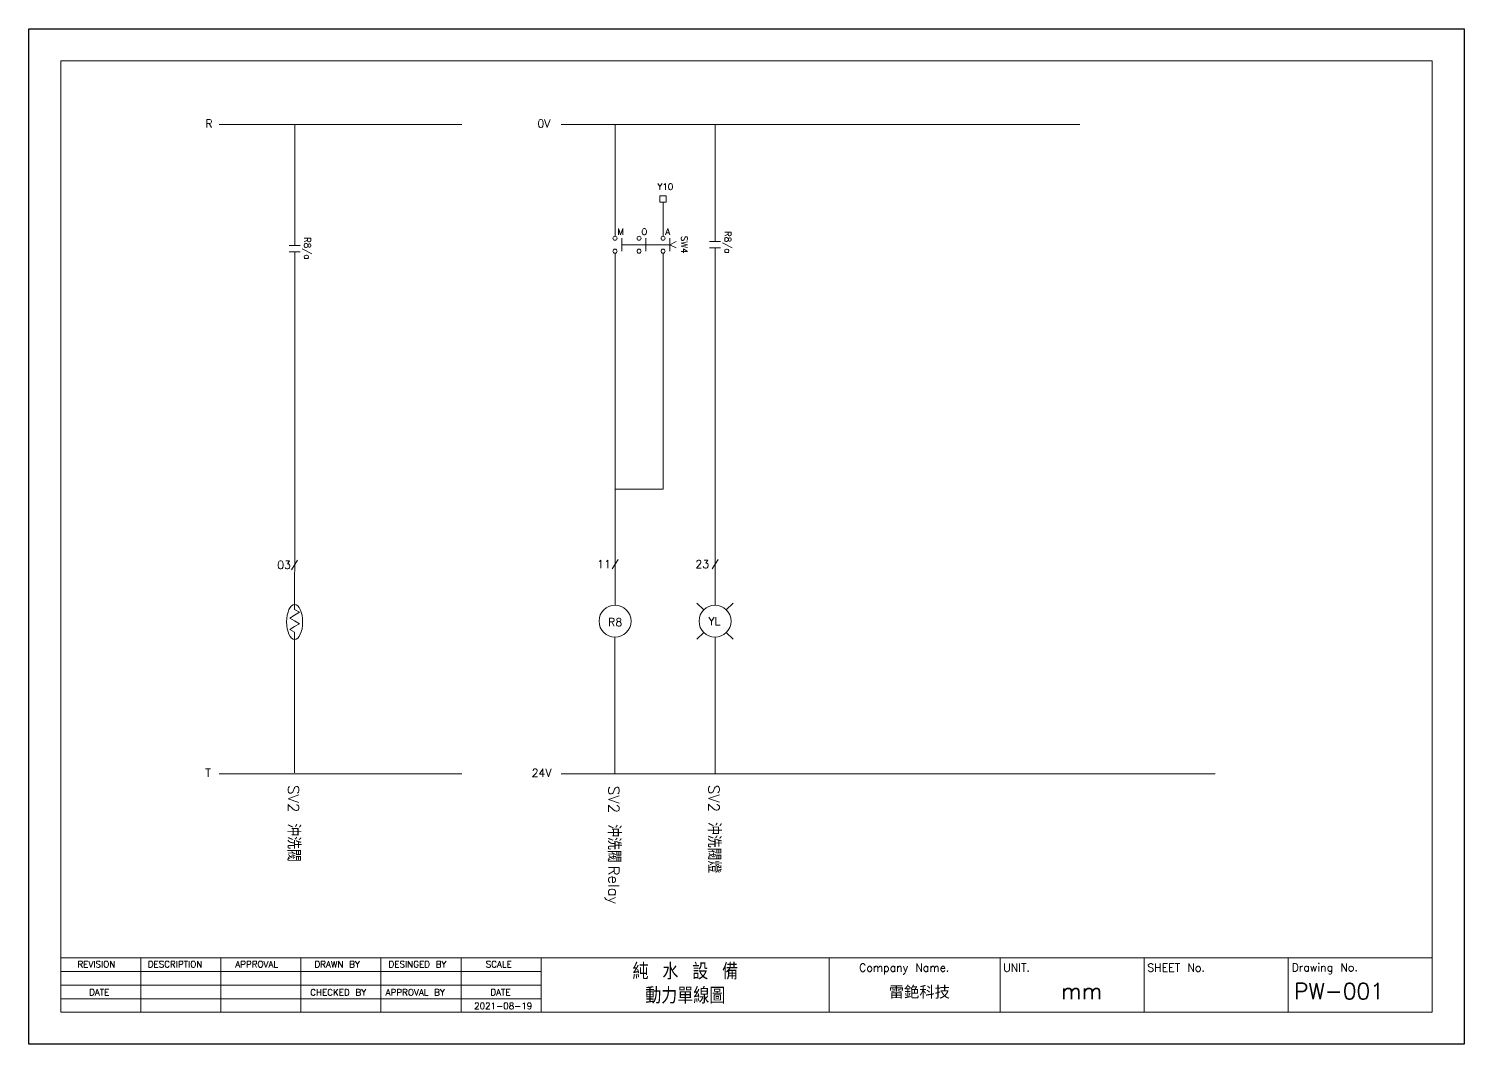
# Model space of a CAD drawing. Header units: millimetres. Extents: x 1497 to 5358, y 966 to 1803.
# Drawn here: x 3873.3 to 4170.3, y 966.4 to 1176.4 of the extents above; entities that cross this region are included whole.
import ezdxf

# ---------------------------------------------------------------- set-up
doc = ezdxf.new("R2010")
doc.units = ezdxf.units.MM
doc.styles.add('rcs', font='txt.shx')
doc.styles.add('ting', font='monotxt.shx', dxfattribs={"height": 800, "bigfont": 'chineset.shx'})
doc.styles.add('型式1', font='')
doc.styles.get('型式1').set_extended_font_data('MingLiU')

msp = doc.modelspace()

# ---------------------------------------------------------------- linework, layer by layer
at = {"lineweight": 0}
for p, q in [((3879.92, 1169.76), (4163.67, 1169.76)), ((3879.92, 973.01), (3879.92, 1169.76)), ((4163.67, 1169.76), (4163.67, 973.01)), ((3912.67, 1156.57), (3962.87, 1156.57)), ((3928.32, 1156.57, 0), (3928.32, 1131.54, 0)), ((3983.45, 1156.57), (4090.78, 1156.57)), ((3994.59, 1156.57, 0), (3994.59, 1135.37, 0)), ((4015.28, 1156.57), (4015.28, 1136.7)), ((4003.86, 1141.84, 0), (4005.19, 1141.84, 0)), ((4003.86, 1140.51, 0), (4003.86, 1141.84, 0)), ((4005.19, 1140.51, 0), (4003.86, 1140.51, 0)), ((4004.53, 1140.51, 0), (4004.53, 1133.48, 0)), ((4005.19, 1141.84, 0), (4005.19, 1140.51, 0)), ((3994.59, 1136.7, 0), (3994.59, 1133.48, 0)), ((4015.28, 1136.7), (4015.28, 1132.39)), ((3996, 1130.39, 0), (3996, 1133.06, 0)), ((3996, 1131.73, 0), (4005.93, 1131.73, 0)), ((4000.97, 1130.39, 0), (4000.97, 1133.06, 0)), ((4005.93, 1130.39, 0), (4005.93, 1133.06, 0)), ((4005.93, 1131.73, 0), (4007.22, 1132.39, 0)), ((4005.93, 1131.73, 0), (4007.22, 1131.07, 0)), ((4014.12, 1132.39), (4016.44, 1132.39)), ((3927.16, 1131.54, 0), (3929.48, 1131.54, 0)), ((3927.16, 1130.22, 0), (3929.48, 1130.22, 0)), ((3928.32, 1130.22, 0), (3928.32, 1071.85, 0)), ((3994.59, 1129.98, 0), (3994.59, 1126.76, 0)), ((4004.53, 1129.98, 0), (4004.53, 1128.08, 0)), ((4014.12, 1131.07), (4016.44, 1131.07)), ((4015.28, 1131.07), (4015.28, 1126.76)), ((3994.59, 1126.76, 0), (3994.59, 1057.2, 0)), ((4004.53, 1128.08, 0), (4004.53, 1081.18, 0)), ((4015.28, 1126.76), (4015.28, 1057.2)), ((3994.59, 1081.18, 0), (4004.53, 1081.18, 0)), ((3928.32, 1071.85, 0), (3928.31, 1056.3, 0)), ((3927.69, 1064.52, 0), (3928.93, 1066.48, 0)), ((3993.97, 1064.7, 0), (3995.21, 1066.66, 0)), ((4014.66, 1064.7), (4015.9, 1066.65)), ((4011.53, 1057.63), (4012.94, 1056.23)), ((4019.03, 1057.63), (4017.62, 1056.23)), ((3928.31, 1055.12, 0), (3927.29, 1054.53, 0)), ((3928.31, 1053.94, 0), (3927.29, 1054.53, 0)), ((3928.31, 1056.3, 0), (3929.33, 1055.71, 0)), ((3928.31, 1055.12, 0), (3929.33, 1055.71, 0)), ((3928.31, 1052.76, 0), (3927.29, 1052.17, 0)), ((3928.31, 1051.58, 0), (3927.29, 1052.17, 0)), ((3928.31, 1053.94, 0), (3929.33, 1053.35, 0)), ((3928.31, 1052.76, 0), (3929.33, 1053.35, 0)), ((3928.31, 1051.58, 0), (3928.31, 1022.49, 0)), ((4012.94, 1051.54), (4011.53, 1050.14)), ((4017.62, 1051.54), (4019.03, 1050.14)), ((3928.31, 1051, 0), (3928.31, 1022.49, 0)), ((3994.58, 1050.58, 0), (3994.58, 1022.32, 0)), ((4015.28, 1050.57), (4015.28, 1022.32)), ((3912.67, 1022.32), (3962.87, 1022.32)), ((3983.45, 1022.32), (4118.77, 1022.32)), ((3879.92, 984.27), (4163.67, 984.27)), ((3896.48, 973.01), (3896.48, 984.27)), ((3913.04, 972.95), (3913.04, 984.22)), ((3929.6, 972.95), (3929.6, 984.22)), ((3946.16, 972.95), (3946.16, 984.22)), ((3962.73, 972.95), (3962.73, 984.22)), ((3979.29, 973.01), (3979.29, 984.22)), ((4038.91, 973.01), (4038.91, 984.22)), ((4074.24, 973.01), (4074.24, 984.22)), ((4104.05, 973.01), (4104.05, 984.22)), ((4133.86, 973.01), (4133.86, 984.22)), ((3879.92, 981.44), (3979.29, 981.44)), ((3879.92, 978.61), (3979.29, 978.61)), ((3879.92, 975.78), (3979.29, 975.78)), ((4163.67, 973.01), (3879.92, 973.01))]:
    msp.add_line(p, q, dxfattribs=at)
msp.add_lwpolyline([(4170.29, 966.39), (3873.29, 966.39), (3873.29, 1176.39), (4170.29, 1176.39)], close=True)
for centre, radius in [((3994.59, 1133.06, 0), 0.416), ((3999.56, 1133.06, 0), 0.416), ((4004.53, 1133.06, 0), 0.416), ((3994.59, 1130.39, 0), 0.416), ((3999.56, 1130.39, 0), 0.416), ((4004.53, 1130.39, 0), 0.416), ((3994.59, 1053.89, 0), 3.31), ((4015.28, 1053.88), 3.31)]:
    msp.add_circle(centre, radius, dxfattribs=at)
msp.add_ellipse((3928.31, 1053.72, 0), major_axis=(0, 3.62), ratio=0.457446, dxfattribs=at)

# ---------------------------------------------------------------- texts
for s, height, style, p in [('R', 1.66, 'rcs', (3909.83, 1155.94)), ('0V', 1.656, 'rcs', (3978.52, 1155.94)), ('Y10', 1.325, 'rcs', (4003.36, 1143.05, 0)), ('M', 1.32, 'rcs', (3995.06, 1133.75, 0)), ('O', 1.32, 'rcs', (4000.03, 1133.75, 0)), ('A', 1.32, 'rcs', (4005, 1133.75, 0)), ('03', 1.656, 'rcs', (3924.71, 1064.68, 0)), ('11', 1.656, 'rcs', (3990.91, 1064.85, 0)), ('23', 1.656, 'rcs', (4011.23, 1064.85)), ('R8', 1.656, 'rcs', (3993.17, 1052.84, 0)), ('YL', 1.656, 'rcs', (4013.91, 1053.04)), ('T', 1.66, 'rcs', (3909.83, 1021.69)), ('24V', 1.656, 'rcs', (3977.34, 1021.69)), ('REVISION', 1.325, 'rcs', (3883.37, 982.28)), ('DESCRIPTION', 1.3249, 'rcs', (3897.92, 982.28)), ('APPROVAL', 1.325, 'rcs', (3916.02, 982.28)), ('DRAWN BY', 1.325, 'rcs', (3932.4, 982.28)), ('DESINGED BY', 1.3249, 'rcs', (3947.74, 982.28)), ('SCALE', 1.325, 'rcs', (3967.84, 982.28)), ('純 水 設 備', 3.312, 'ting', (3998.21, 979.8)), ('Drawing No.', 1.6562, 'rcs', (4134.58, 981.46)), ('Company Name.', 1.6562, 'rcs', (4045.09, 981.4)), ('UNIT.', 1.656, 'rcs', (4074.9, 981.4)), ('SHEET No.', 1.656, 'rcs', (4104.71, 981.4)), ('DATE', 1.325, 'rcs', (3885.78, 976.49)), ('CHECKED BY', 1.325, 'rcs', (3931.53, 976.46)), ('APPROVAL BY', 1.3249, 'rcs', (3947.14, 976.46)), ('DATE', 1.325, 'rcs', (3968.8, 976.49)), ('動力單線圖', 3.312, 'ting', (4000.85, 974.81)), ('雷銫科技', 2.319, '型式1', (4051.23, 976.06)), ('mm', 3.312, 'rcs', (4086.89, 975.72)), ('PW-001', 3.312, 'rcs', (4135.06, 975.72)), ('2021-08-19', 1.325, 'rcs', (3965.44, 973.66))]:
    msp.add_text(s, height=height, dxfattribs=dict(at, style=style)).set_placement(p)
for s, height, style, p in [('R8/a', 1.325, 'rcs', (3930.31, 1133.32, 0)), ('SW4', 1.325, 'rcs', (4008.29, 1133.55, 0)), ('R8/a', 1.325, 'rcs', (4017.28, 1134.56)), ('SV2', 2.268, 'rcs', (3926.94, 1019.98, 0)), ('SV2', 2.268, 'rcs', (3993.21, 1019.81, 0)), ('SV2', 2.268, 'rcs', (4013.91, 1020.04)), ('沖洗閥', 2.65, 'ting', (3926.81, 1012.06, 0)), ('沖洗閥', 2.65, 'ting', (3993.09, 1011.89, 0)), ('沖洗閥燈', 2.65, 'ting', (4013.79, 1012.35)), ('Relay', 2.268, 'rcs', (3993.21, 1003.33, 0))]:
    msp.add_text(s, height=height, rotation=270, dxfattribs=dict(at, style=style)).set_placement(p)

doc.saveas('drawing.dxf')
